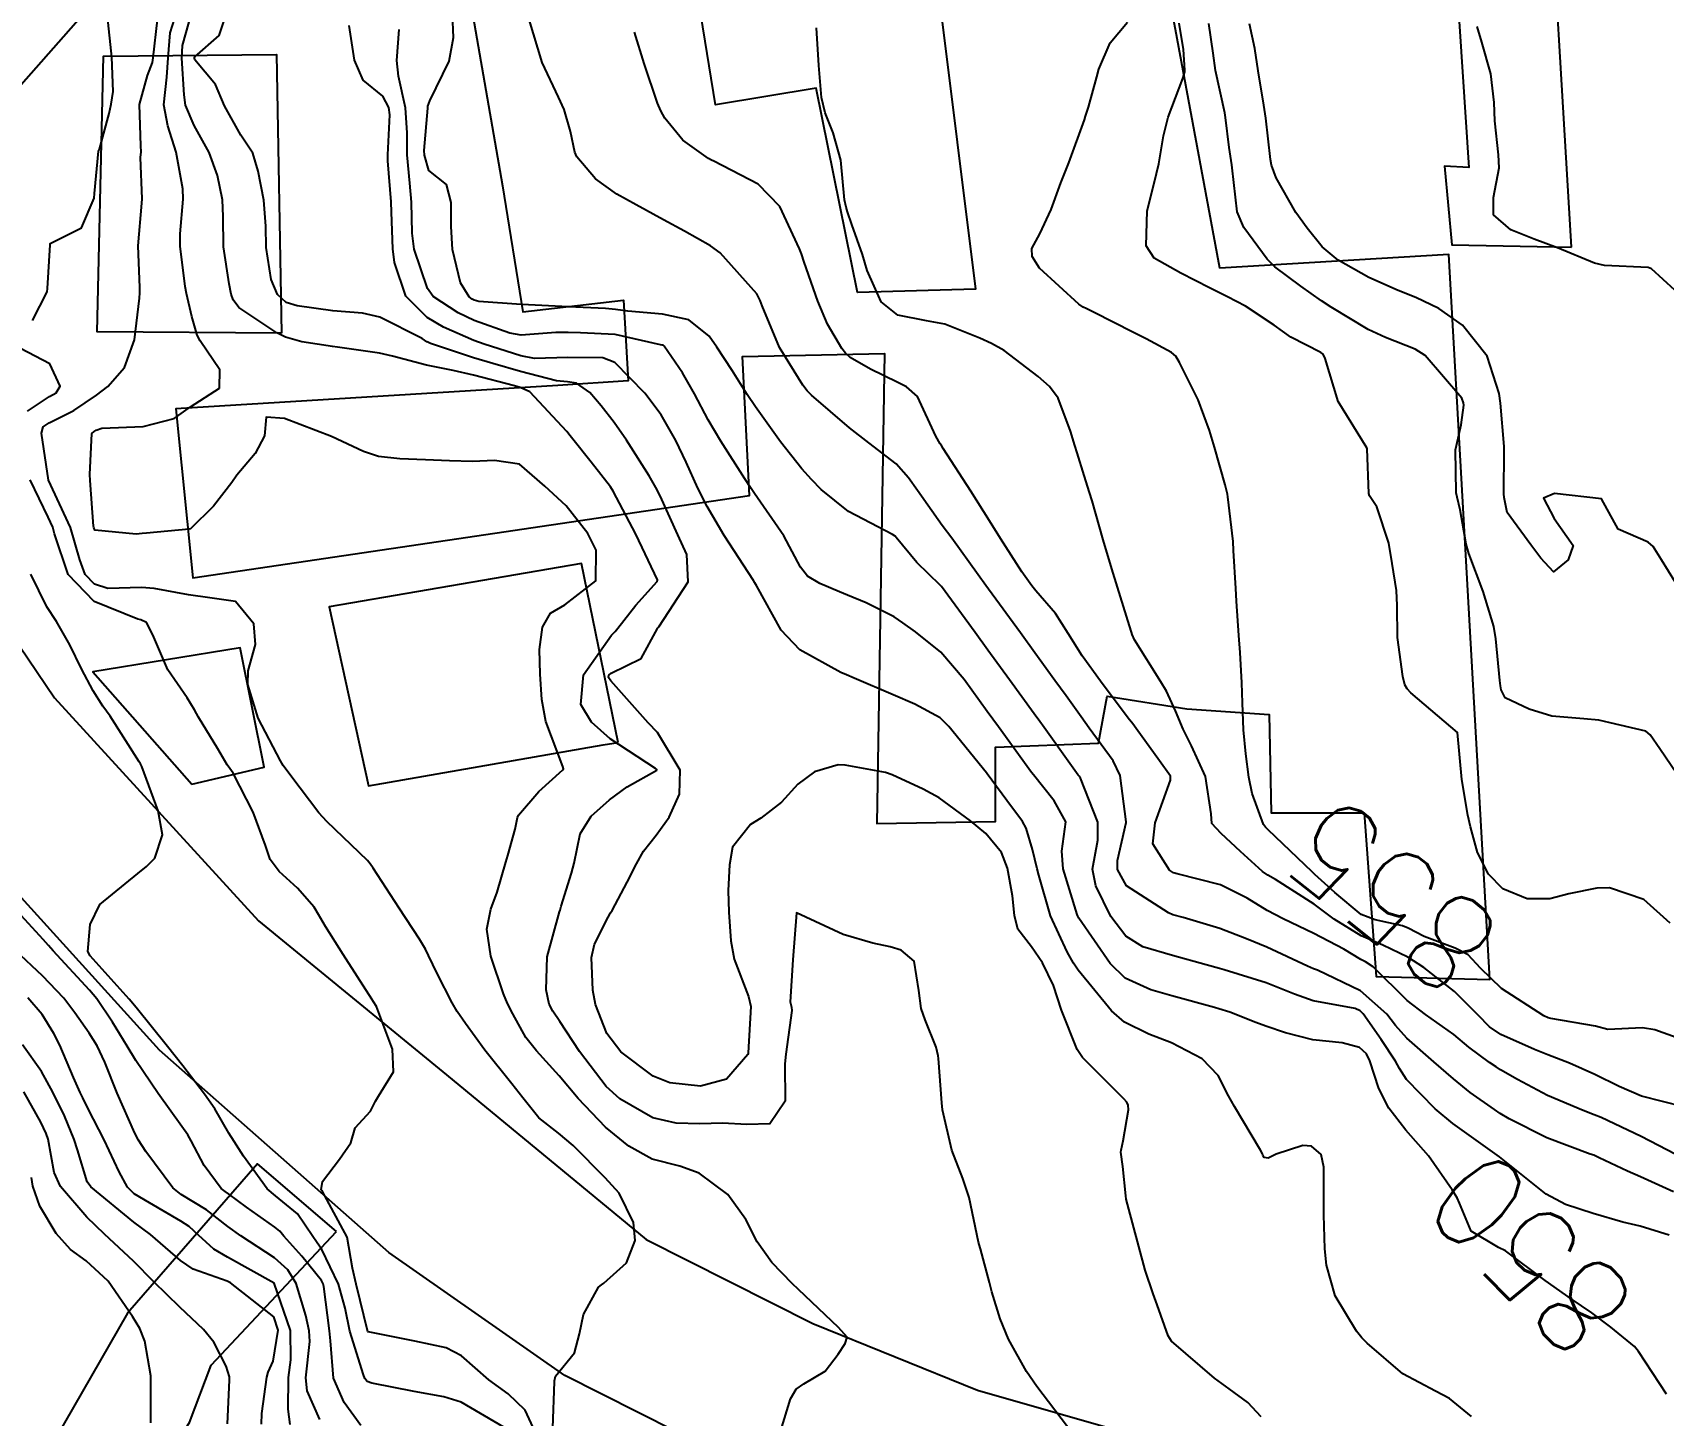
# Model space of a CAD drawing. Header units: metres. Extents: x 307586 to 320046, y 7427249 to 7434250.
# Drawn here: x 319370.8 to 319440.1, y 7429195.7 to 7429254.4 of the extents above; entities that cross this region are included whole.
import ezdxf
from ezdxf.enums import TextEntityAlignment as Align

# ---------------------------------------------------------------- set-up
doc = ezdxf.new("R2010")
doc.units = ezdxf.units.M
doc.header["$MEASUREMENT"] = 0
for name, color, linetype in [('Cotas', 45, 'Continuous'), ('Curvas de Nivel 1m', 11, 'Continuous'), ('Curvas de Nivel 5m', 15, 'Continuous'), ('Edificações', 30, 'Continuous'), ('Vias Primárias', 230, 'Continuous')]:
    doc.layers.add(name, color=color, linetype=linetype)
doc.styles.add('Style-STANDARD', font='STANDARD.shx')

msp = doc.modelspace()

# ---------------------------------------------------------------- linework, layer by layer
at = {"layer": 'Curvas de Nivel 1m', "flags": 128}
for points, elevation in [([(319402.576, 7429195.016), (319402.996, 7429196.358), (319403.229, 7429196.78), (319403.553, 7429197.004), (319404.47, 7429197.537), (319405.022, 7429198.268), (319405.307, 7429198.709), (319405.394, 7429198.986), (319405.037, 7429199.392), (319403.329, 7429201.007), (319403.055, 7429201.265), (319402.194, 7429202.153), (319401.572, 7429203.033), (319401.087, 7429203.981), (319400.323, 7429205.048), (319399.112, 7429205.949), (319398.285, 7429206.243), (319397.118, 7429206.549), (319396.115, 7429207.1), (319395.131, 7429207.914), (319393.968, 7429209.122), (319393.157, 7429210.083), (319392.193, 7429211.145), (319391.744, 7429211.717), (319391.189, 7429212.722), (319390.969, 7429213.162), (319390.792, 7429213.571), (319390.26, 7429215.17), (319390.088, 7429216.318), (319390.256, 7429217.17), (319390.521, 7429217.897), (319390.892, 7429219.164), (319390.98, 7429219.45), (319391.284, 7429220.576), (319391.384, 7429221.066), (319391.43, 7429221.159), (319392.29, 7429222.163), (319393.312, 7429223.089), (319393.345, 7429223.14), (319393.314, 7429223.239), (319392.592, 7429225.148), (319392.426, 7429226.075), (319392.347, 7429227.15), (319392.327, 7429228.197), (319392.457, 7429229.149), (319392.791, 7429229.747), (319393.397, 7429230.096), (319394.718, 7429231.12), (319394.732, 7429232.427), (319394.378, 7429233.126), (319393.45, 7429234.311), (319392.544, 7429235.149), (319391.472, 7429236.072), (319390.409, 7429236.235), (319389.473, 7429236.186), (319388.492, 7429236.214), (319387.473, 7429236.26), (319386.392, 7429236.302), (319385.475, 7429236.399), (319384.847, 7429236.61), (319383.483, 7429237.26), (319381.49, 7429238.014), (319380.7, 7429238.079), (319380.629, 7429237.289), (319380.241, 7429236.527), (319379.466, 7429235.61), (319379.242, 7429235.303), (319378.464, 7429234.299), (319377.495, 7429233.329), (319377.433, 7429233.311), (319375.627, 7429233.152), (319375.431, 7429233.127), (319375.179, 7429233.103), (319373.432, 7429233.276), (319373.381, 7429233.381), (319373.365, 7429233.45), (319373.226, 7429235.382), (319373.211, 7429235.637), (319373.299, 7429237.382), (319373.393, 7429237.472), (319373.484, 7429237.521), (319373.718, 7429237.609), (319375.486, 7429237.678), (319376.804, 7429238.022), (319377.495, 7429238.515), (319378.721, 7429239.312), (319378.738, 7429240.089), (319377.902, 7429241.324), (319377.775, 7429241.566), (319377.543, 7429242.36), (319377.319, 7429243.332), (319377.261, 7429243.629), (319377.048, 7429245.335), (319377.051, 7429245.872), (319377.179, 7429247.334), (319377.161, 7429247.781), (319376.881, 7429249.337), (319376.526, 7429250.454), (319376.361, 7429251.343), (319376.482, 7429252.525), (319376.538, 7429253.341), (319376.629, 7429254.401), (319376.92, 7429255.338)], 846), ([(319414.983, 7429194.87), (319413.457, 7429196.885), (319413.013, 7429197.532), (319412.254, 7429198.902), (319411.895, 7429199.761), (319411.549, 7429200.913), (319411.45, 7429201.307), (319411.071, 7429202.742), (319411.011, 7429202.921), (319410.977, 7429203.018), (319410.58, 7429204.925), (319410.308, 7429205.731), (319409.849, 7429206.933), (319409.448, 7429208.638), (319409.421, 7429208.937), (319409.285, 7429210.825), (319409.265, 7429210.939), (319409.177, 7429211.306), (319408.707, 7429212.466), (319408.547, 7429212.95), (319408.441, 7429213.715), (319408.239, 7429214.955), (319407.689, 7429215.425), (319407.229, 7429215.572), (319406.484, 7429215.724), (319405.234, 7429216.1), (319403.243, 7429217.01), (319403.095, 7429215.012), (319402.979, 7429213.231), (319403.028, 7429213.012), (319403.046, 7429212.867), (319402.787, 7429211.016), (319402.748, 7429210.595), (319402.76, 7429209.016), (319402.109, 7429208.055), (319401.138, 7429208.024), (319400.107, 7429208.082), (319399.138, 7429208.054), (319398.133, 7429208.07), (319397.135, 7429208.308), (319395.735, 7429209.104), (319395.151, 7429209.632), (319394.028, 7429211.121), (319393.186, 7429212.396), (319392.888, 7429212.833), (319392.737, 7429213.137), (319392.602, 7429213.739), (319392.653, 7429215.139), (319393.171, 7429217.06), (319393.195, 7429217.131), (319393.245, 7429217.294), (319393.69, 7429218.694), (319393.795, 7429219.125), (319394.045, 7429220.365), (319394.513, 7429221.122), (319395.3, 7429221.809), (319396.046, 7429222.362), (319397.313, 7429223.073), (319397.32, 7429223.09), (319397.313, 7429223.107), (319397.259, 7429223.145), (319395.332, 7429224.403), (319394.531, 7429225.122), (319394.084, 7429225.862), (319394.194, 7429227.128), (319395.388, 7429228.815), (319395.537, 7429228.963), (319395.657, 7429229.107), (319396.417, 7429230.086), (319397.327, 7429231.091), (319397.342, 7429231.162), (319396.415, 7429233.1), (319395.46, 7429234.925), (319395.341, 7429235.112), (319394.512, 7429236.163), (319393.744, 7429237.136), (319393.628, 7429237.281), (319393.486, 7429237.46), (319391.908, 7429239.156), (319391.506, 7429239.335), (319391.265, 7429239.404), (319389.513, 7429239.857), (319388.652, 7429240.056), (319387.519, 7429240.292), (319386.077, 7429240.672), (319385.526, 7429240.799), (319383.742, 7429241.045), (319383.53, 7429241.073), (319382.218, 7429241.273), (319381.535, 7429241.477), (319381.166, 7429241.654), (319379.547, 7429242.741), (319379.303, 7429243.056), (319379.214, 7429243.305), (319379.13, 7429243.736), (319378.895, 7429245.31), (319378.883, 7429246.598), (319378.85, 7429247.311), (319378.637, 7429248.338), (319378.283, 7429249.32), (319377.64, 7429250.469), (319377.273, 7429251.334), (319377.216, 7429251.775), (319377.117, 7429253.336), (319377.152, 7429253.864), (319377.559, 7429255.331)], 847), ([(319422.991, 7429195.596), (319422.429, 7429196.21), (319421.629, 7429196.791), (319421.01, 7429197.244), (319419.184, 7429198.818), (319419.035, 7429199.041), (319418.573, 7429200.352), (319418.404, 7429200.83), (319418.064, 7429201.836), (319417.787, 7429202.839), (319417.311, 7429204.635), (319417.258, 7429204.848), (319417.24, 7429204.984), (319417.117, 7429206.234), (319417.036, 7429206.851), (319417.039, 7429206.936), (319417.13, 7429207.327), (319417.349, 7429208.648), (319417.334, 7429208.847), (319417.277, 7429208.971), (319417.156, 7429209.111), (319415.407, 7429210.868), (319415.176, 7429211.204), (319414.501, 7429212.877), (319414.162, 7429213.927), (319413.707, 7429214.885), (319413.23, 7429215.566), (319412.657, 7429216.319), (319412.51, 7429216.901), (319412.424, 7429217.733), (319412.208, 7429218.906), (319411.955, 7429219.585), (319411.288, 7429220.387), (319410.636, 7429220.927), (319409.303, 7429221.901), (319408.624, 7429222.268), (319407.312, 7429222.872), (319407.023, 7429222.973), (319405.317, 7429223.287), (319405.011, 7429223.301), (319404.009, 7429223.01), (319403.308, 7429222.486), (319402.606, 7429221.721), (319401.731, 7429221.036), (319401.29, 7429220.762), (319400.524, 7429219.804), (319400.395, 7429219.049), (319400.346, 7429217.959), (319400.37, 7429217.049), (319400.453, 7429215.825), (319400.596, 7429215.046), (319401.199, 7429213.455), (319401.305, 7429213.038), (319401.193, 7429211.06), (319401.188, 7429211.04), (319401.173, 7429210.999), (319400.267, 7429209.943), (319399.159, 7429209.655), (319397.867, 7429209.793), (319397.158, 7429210.078), (319395.777, 7429211.104), (319395.181, 7429211.883), (319394.698, 7429213.115), (319394.584, 7429213.735), (319394.537, 7429215.117), (319394.659, 7429215.685), (319395.24, 7429216.836), (319395.342, 7429217.009), (319395.405, 7429217.108), (319396.046, 7429218.311), (319396.442, 7429219.098), (319396.745, 7429219.629), (319397.285, 7429220.308), (319397.836, 7429221.082), (319398.28, 7429222.053), (319398.295, 7429223.075), (319397.337, 7429224.683), (319396.948, 7429225.094), (319395.361, 7429226.873), (319395.262, 7429227.012), (319395.264, 7429227.111), (319395.364, 7429227.198), (319396.647, 7429227.824), (319397.334, 7429229.091), (319397.355, 7429229.129), (319397.394, 7429229.171), (319398.636, 7429231.072), (319398.591, 7429232.239), (319398.209, 7429233.078), (319397.458, 7429234.738), (319397.272, 7429235.092), (319396.982, 7429235.581), (319396.025, 7429237.105), (319395.494, 7429237.853), (319394.945, 7429238.559), (319394.466, 7429239.126), (319393.901, 7429239.526), (319393.509, 7429239.575), (319393.04, 7429239.614), (319391.516, 7429240.014), (319390.333, 7429240.36), (319389.524, 7429240.599), (319387.692, 7429241.208), (319387.58, 7429241.256), (319387.534, 7429241.28), (319387.333, 7429241.414), (319385.544, 7429242.319), (319384.799, 7429242.495), (319383.546, 7429242.593), (319382.023, 7429242.801), (319381.55, 7429242.955), (319381.183, 7429243.284), (319380.92, 7429243.929), (319380.712, 7429245.289), (319380.687, 7429246.195), (319380.608, 7429247.29), (319380.372, 7429248.535), (319380.143, 7429249.295), (319379.634, 7429250.059), (319378.94, 7429251.311), (319378.551, 7429252.206), (319377.672, 7429253.266), (319377.656, 7429253.33), (319377.657, 7429253.346), (319377.674, 7429253.384), (319378.711, 7429254.291), (319379.05, 7429255.31)], 848), ([(319370.77, 7429242.178), (319371.401, 7429243.402), (319371.42, 7429243.537), (319371.524, 7429245.401), (319371.532, 7429245.452), (319371.584, 7429245.49), (319372.854, 7429246.124), (319373.393, 7429247.382), (319373.413, 7429247.574), (319373.588, 7429249.38), (319373.595, 7429249.408), (319373.624, 7429249.468), (319374.038, 7429250.984), (319374.117, 7429251.373), (319374.203, 7429251.917), (319374.152, 7429253.373), (319373.957, 7429255.119)], 844), ([(319431.936, 7429195.609), (319431, 7429196.375), (319430.399, 7429196.686), (319429.014, 7429197.425), (319427.497, 7429198.723), (319427.269, 7429198.96), (319427.038, 7429199.245), (319426.14, 7429200.739), (319425.763, 7429202.046), (319425.694, 7429202.744), (319425.651, 7429204.188), (319425.653, 7429204.744), (319425.656, 7429206.206), (319425.544, 7429206.746), (319425.128, 7429207.096), (319424.76, 7429207.122), (319423.634, 7429206.765), (319423.295, 7429206.595), (319423.121, 7429206.616), (319423.068, 7429206.717), (319423.048, 7429206.771), (319422.967, 7429206.931), (319421.853, 7429208.789), (319421.602, 7429209.238), (319421.166, 7429210.104), (319420.489, 7429210.807), (319419.18, 7429211.484), (319418.212, 7429211.863), (319417.188, 7429212.365), (319416.629, 7429212.856), (319415.218, 7429214.575), (319415.023, 7429214.872), (319414.747, 7429215.356), (319414.033, 7429216.882), (319413.538, 7429218.618), (319413.479, 7429218.888), (319413.281, 7429219.71), (319413.003, 7429220.608), (319412.846, 7429220.897), (319412.178, 7429221.788), (319411.351, 7429222.92), (319411.314, 7429222.97), (319409.724, 7429224.936), (319409.347, 7429225.303), (319408.277, 7429225.881), (319407.356, 7429226.284), (319405.702, 7429226.987), (319405.365, 7429227.125), (319405.135, 7429227.225), (319403.38, 7429228.192), (319402.6, 7429229.028), (319401.562, 7429230.888), (319401.478, 7429231.039), (319401.414, 7429231.14), (319400.175, 7429233.053), (319399.451, 7429234.273), (319399.056, 7429235.066), (319398.558, 7429236.158), (319398.111, 7429237.081), (319397.499, 7429238.172), (319396.794, 7429239.097), (319395.526, 7429240.395), (319395.011, 7429240.604), (319393.525, 7429240.605), (319392.105, 7429240.573), (319391.526, 7429240.688), (319389.972, 7429241.176), (319389.534, 7429241.335), (319388.242, 7429241.901), (319387.544, 7429242.313), (319386.644, 7429243.219), (319386.158, 7429244.641), (319386.093, 7429245.225), (319386.033, 7429246.792), (319386.025, 7429247.226), (319385.878, 7429248.97), (319385.872, 7429249.228), (319385.958, 7429250.918), (319385.926, 7429251.227), (319385.658, 7429251.716), (319384.823, 7429252.401), (319384.458, 7429253.248), (319384.234, 7429254.712)], 849), ([(319440.335, 7429203.323), (319439.094, 7429203.695), (319438.365, 7429203.864), (319437.097, 7429204.232), (319435.926, 7429204.622), (319435.107, 7429205.057), (319433.123, 7429206.65), (319431.144, 7429208.061), (319430.388, 7429208.688), (319429.165, 7429209.939), (319428.868, 7429210.402), (319428.7, 7429210.707), (319428.096, 7429211.63), (319427.326, 7429212.728), (319427.195, 7429212.856), (319426.984, 7429212.944), (319425.201, 7429213.269), (319424.411, 7429213.552), (319423.212, 7429214.047), (319421.425, 7429214.592), (319421.221, 7429214.648), (319420.65, 7429214.806), (319419.227, 7429215.2), (319417.965, 7429215.574), (319417.235, 7429216.017), (319416.597, 7429216.856), (319415.962, 7429218.164), (319415.83, 7429218.864), (319416.049, 7429220.098), (319416.051, 7429220.862), (319415.312, 7429222.737), (319415.26, 7429222.818), (319415.217, 7429222.871), (319414.938, 7429223.256), (319413.768, 7429224.894), (319413.588, 7429225.139), (319413.349, 7429225.472), (319412.298, 7429226.911), (319411.382, 7429228.169), (319410.835, 7429228.926), (319409.412, 7429230.879), (319409.383, 7429230.911), (319409.349, 7429230.941), (319408.361, 7429231.894), (319407.483, 7429232.969), (319407.434, 7429233.022), (319407.319, 7429233.087), (319405.449, 7429234.068), (319404.299, 7429235.007), (319403.886, 7429235.433), (319403.472, 7429235.88), (319402.562, 7429237.029), (319401.505, 7429238.509), (319401.153, 7429239.044), (319400.516, 7429240.057), (319399.863, 7429241.057), (319399.537, 7429241.515), (319398.676, 7429242.205), (319397.547, 7429242.449), (319396.073, 7429242.579), (319395.548, 7429242.654), (319395.123, 7429242.69), (319393.549, 7429242.766), (319391.858, 7429242.848), (319391.55, 7429242.859), (319389.738, 7429242.991), (319389.552, 7429243.043), (319389.457, 7429243.087), (319389.338, 7429243.183), (319388.961, 7429243.79), (319388.627, 7429245.194), (319388.571, 7429246.174), (319388.576, 7429247.195), (319388.371, 7429247.96), (319387.616, 7429248.559), (319387.431, 7429249.212), (319387.428, 7429249.41), (319387.571, 7429251.211), (319387.578, 7429251.287), (319387.656, 7429251.517), (319388.481, 7429253.198), (319388.674, 7429254.21), (319388.622, 7429255.196)], 851), ([(319440.521, 7429205.154), (319439.115, 7429205.803), (319438.562, 7429206.033), (319437.359, 7429206.606), (319437.124, 7429206.712), (319436.975, 7429206.762), (319435.135, 7429207.448), (319433.533, 7429208.261), (319433.151, 7429208.491), (319432.905, 7429208.654), (319431.876, 7429209.385), (319431.166, 7429209.966), (319430.327, 7429210.688), (319429.183, 7429211.685), (319428.707, 7429212.226), (319428.328, 7429212.713), (319427.208, 7429213.705), (319425.387, 7429214.581), (319425.221, 7429214.636), (319424.967, 7429214.753), (319423.231, 7429215.554), (319422.363, 7429215.912), (319421.238, 7429216.355), (319419.675, 7429216.816), (319419.245, 7429216.936), (319419.061, 7429217.008), (319417.263, 7429218.161), (319416.887, 7429218.854), (319416.89, 7429219.241), (319417.259, 7429220.85), (319417.262, 7429220.882), (319416.996, 7429222.853), (319416.701, 7429223.478), (319415.69, 7429224.867), (319415.348, 7429225.341), (319414.705, 7429226.229), (319414.23, 7429226.887), (319413.38, 7429228.069), (319412.771, 7429228.906), (319411.411, 7429230.762), (319411.297, 7429230.921), (319410.964, 7429231.378), (319409.84, 7429232.936), (319409.441, 7429233.477), (319408.391, 7429234.956), (319408.009, 7429235.503), (319407.474, 7429236.087), (319406.325, 7429236.982), (319405.492, 7429237.627), (319403.876, 7429239.015), (319403.697, 7429239.199), (319403.517, 7429239.429), (319402.525, 7429241.03), (319401.786, 7429242.802), (319401.701, 7429243.039), (319401.557, 7429243.319), (319400.003, 7429245.056), (319399.586, 7429245.361), (319398.489, 7429245.974), (319397.597, 7429246.465), (319396.433, 7429247.102), (319395.61, 7429247.55), (319394.701, 7429248.205), (319393.911, 7429249.136), (319393.828, 7429249.339), (319393.639, 7429250.211), (319393.375, 7429251.143), (319393.137, 7429251.666), (319392.441, 7429253.152), (319391.879, 7429254.98)], 852), ([(319440.946, 7429208.771), (319439.159, 7429209.231), (319438.202, 7429209.633), (319437.168, 7429210.144), (319436.09, 7429210.621), (319435.176, 7429210.975), (319434.611, 7429211.203), (319433.185, 7429211.843), (319432.7, 7429212.169), (319432.217, 7429212.665), (319431.208, 7429213.672), (319429.91, 7429214.693), (319429.227, 7429215.131), (319428.159, 7429215.642), (319427.236, 7429216.032), (319426.096, 7429216.741), (319425.252, 7429217.379), (319423.608, 7429218.426), (319423.271, 7429218.616), (319423.044, 7429218.773), (319422.12, 7429219.626), (319421.289, 7429220.39), (319420.903, 7429220.804), (319420.875, 7429221.226), (319420.625, 7429222.807), (319420.036, 7429224.109), (319419.673, 7429224.817), (319419.351, 7429225.6), (319418.963, 7429226.43), (319418.724, 7429226.83), (319417.615, 7429228.621), (319417.509, 7429228.848), (319417.483, 7429228.938), (319417.397, 7429229.215), (319416.884, 7429230.855), (319416.646, 7429231.633), (319416.284, 7429232.861), (319415.805, 7429234.52), (319415.697, 7429234.868), (319415.47, 7429235.604), (319415.17, 7429236.565), (319415.073, 7429236.876), (319414.891, 7429237.48), (319414.366, 7429238.887), (319414.003, 7429239.378), (319413.522, 7429239.808), (319412.075, 7429240.915), (319411.536, 7429241.212), (319411.031, 7429241.432), (319409.544, 7429242.022), (319408.765, 7429242.171), (319407.547, 7429242.406), (319406.837, 7429242.977), (319406.247, 7429244.309), (319406.053, 7429244.985), (319405.596, 7429246.269), (319405.411, 7429246.803), (319405.351, 7429246.994), (319405.285, 7429247.317), (319405.125, 7429248.998), (319404.804, 7429250.162), (319404.46, 7429251.008), (319404.306, 7429251.657), (319404.2, 7429253.012), (319404.096, 7429254.614)], 854), ([(319440.378, 7429216.569), (319439.258, 7429217.579), (319437.794, 7429218.073), (319437.265, 7429218.057), (319436.067, 7429217.816), (319435.258, 7429217.616), (319434.291, 7429217.606), (319433.264, 7429218.033), (319432.652, 7429218.659), (319432.186, 7429219.571), (319431.887, 7429220.671), (319431.783, 7429221.158), (319431.521, 7429222.677), (319431.343, 7429224.68), (319429.36, 7429226.368), (319429.193, 7429226.534), (319429.104, 7429226.704), (319429.013, 7429227.061), (319428.784, 7429228.709), (319428.772, 7429230.075), (319428.745, 7429230.71), (319428.567, 7429231.855), (319428.412, 7429232.715), (319427.913, 7429234.266), (319427.604, 7429234.728), (319427.571, 7429234.836), (319427.498, 7429236.73), (319427.484, 7429236.777), (319426.265, 7429238.742), (319425.716, 7429240.563), (319425.635, 7429240.749), (319425.534, 7429240.821), (319424.253, 7429241.482), (319423.545, 7429241.991), (319422.329, 7429242.792), (319421.559, 7429243.187), (319420.802, 7429243.57), (319419.573, 7429244.19), (319418.447, 7429244.837), (319418.099, 7429245.354), (319418.152, 7429246.842), (319418.443, 7429248.015), (319418.639, 7429248.835), (319418.845, 7429250.032), (319419.047, 7429250.829), (319419.669, 7429252.463), (319419.742, 7429252.749), (319419.747, 7429252.819), (319419.686, 7429253.695), (319419.514, 7429254.823)], 856), ([(319440.893, 7429222.564), (319439.935, 7429223.976), (319439.525, 7429224.578), (319439.344, 7429224.733), (319437.826, 7429225.081), (319437.349, 7429225.198), (319436.703, 7429225.262), (319435.35, 7429225.376), (319434.389, 7429225.675), (319433.358, 7429226.149), (319433.194, 7429226.495), (319433.165, 7429226.662), (319433.143, 7429226.886), (319432.968, 7429228.664), (319432.888, 7429229.175), (319432.434, 7429230.67), (319431.823, 7429232.282), (319431.706, 7429232.677), (319431.455, 7429234.142), (319431.324, 7429234.681), (319431.281, 7429234.865), (319431.256, 7429236.682), (319431.294, 7429236.874), (319431.499, 7429237.749), (319431.609, 7429238.581), (319431.597, 7429238.679), (319431.515, 7429238.882), (319429.962, 7429240.696), (319429.536, 7429240.961), (319428.278, 7429241.457), (319427.544, 7429241.807), (319425.961, 7429242.746), (319425.557, 7429243.015), (319424.685, 7429243.644), (319423.578, 7429244.469), (319423.242, 7429244.783), (319422.262, 7429246.128), (319421.977, 7429246.796), (319421.76, 7429248.67), (319421.747, 7429248.799), (319421.64, 7429249.533), (319421.481, 7429250.802), (319421.445, 7429251.012), (319421.056, 7429252.806), (319420.947, 7429253.544), (319420.773, 7429254.809)], 857), ([(319440.896, 7429230.565), (319440, 7429232.009), (319439.654, 7429232.578), (319439.445, 7429232.767), (319438.161, 7429233.311), (319437.463, 7429234.61), (319435.465, 7429234.83), (319434.995, 7429234.637), (319435.45, 7429233.774), (319436.247, 7429232.622), (319436.039, 7429232.012), (319435.422, 7429231.506), (319434.88, 7429232.091), (319434.457, 7429232.645), (319433.453, 7429234.022), (319433.321, 7429234.661), (319433.311, 7429234.815), (319433.321, 7429236.662), (319433.316, 7429236.831), (319433.159, 7429238.664), (319433.101, 7429239.081), (319432.591, 7429240.669), (319431.546, 7429241.992), (319430.54, 7429242.69), (319429.56, 7429243.164), (319428.814, 7429243.462), (319427.572, 7429244.012), (319426.268, 7429244.743), (319425.589, 7429245.317), (319424.943, 7429246.107), (319424.467, 7429246.767), (319423.625, 7429248.24), (319423.432, 7429248.782), (319423.39, 7429249.028), (319423.191, 7429250.785), (319423.104, 7429251.34), (319422.869, 7429252.788), (319422.73, 7429253.747), (319422.496, 7429254.792)], 858), ([(319441.563, 7429242.56), (319439.581, 7429244.385), (319439.437, 7429244.438), (319437.582, 7429244.515), (319437.16, 7429244.614), (319435.589, 7429245.277), (319434.594, 7429245.646), (319433.597, 7429246.037), (319432.864, 7429246.667), (319432.874, 7429247.407), (319433.106, 7429248.665), (319433.083, 7429249.221), (319432.929, 7429250.667), (319432.892, 7429251.44), (319432.75, 7429252.669), (319432.365, 7429254.004), (319432.179, 7429254.675)], 859), ([(319440.972, 7429206.562), (319439.137, 7429207.512), (319437.436, 7429208.318), (319437.15, 7429208.435), (319436.671, 7429208.615), (319435.159, 7429209.254), (319433.881, 7429209.927), (319433.17, 7429210.342), (319432.987, 7429210.469), (319432.7, 7429210.657), (319431.813, 7429211.304), (319431.184, 7429211.838), (319429.984, 7429212.692), (319429.202, 7429213.294), (319427.758, 7429214.722), (319427.429, 7429214.931), (319427.226, 7429215.037), (319426.503, 7429215.464), (319425.237, 7429216.143), (319423.921, 7429216.763), (319423.248, 7429217.116), (319422.397, 7429217.642), (319421.264, 7429218.198), (319419.421, 7429218.668), (319419.271, 7429218.71), (319419.094, 7429218.823), (319418.395, 7429219.944), (319418.49, 7429220.832), (319419.137, 7429222.648), (319419.135, 7429222.823), (319418.679, 7429223.473), (319417.676, 7429224.845), (319417.538, 7429225.04), (319417.347, 7429225.292), (319416.16, 7429226.862), (319415.379, 7429227.94), (319414.786, 7429228.879), (319414.254, 7429229.739), (319413.411, 7429230.703), (319413.24, 7429230.902), (319412.815, 7429231.51), (319411.916, 7429232.915), (319411.444, 7429233.674), (319410.652, 7429234.928), (319409.481, 7429236.75), (319409.409, 7429236.868), (319409.356, 7429236.942), (319409.16, 7429237.272), (319408.388, 7429238.957), (319407.916, 7429239.363), (319407.519, 7429239.556), (319406.389, 7429240.117), (319405.529, 7429240.608), (319405.328, 7429240.79), (319405.171, 7429240.995), (319404.569, 7429242.031), (319404.147, 7429243.011), (319403.578, 7429244.664), (319403.453, 7429245.021), (319403.377, 7429245.23), (319402.534, 7429247.031), (319401.617, 7429247.983), (319399.733, 7429248.957), (319399.632, 7429248.996), (319399.5, 7429249.062), (319398.413, 7429249.851), (319397.65, 7429250.777), (319397.476, 7429251.092), (319397.334, 7429251.415), (319396.772, 7429253.099), (319396.357, 7429254.439)], 853), ([(319370.565, 7429238.336), (319371.498, 7429238.958), (319371.788, 7429239.109), (319371.954, 7429239.395), (319371.517, 7429240.346), (319369.637, 7429241.314)], 844), ([(319392.053, 7429195.144), (319391.721, 7429195.88), (319390.997, 7429196.58), (319390.173, 7429197.168), (319389.013, 7429198.194), (319388.361, 7429198.535), (319387.019, 7429198.815), (319385.048, 7429199.204), (319385.023, 7429199.216), (319384.526, 7429201.235), (319384.379, 7429201.917), (319384.153, 7429203.239), (319383.102, 7429205.171), (319383.068, 7429205.216), (319383.051, 7429205.251), (319383.106, 7429205.598), (319383.817, 7429206.542), (319384.312, 7429207.238), (319384.487, 7429207.879), (319385.136, 7429208.581), (319385.352, 7429209.017), (319385.484, 7429209.227), (319386.116, 7429210.263), (319386.072, 7429211.221), (319385.39, 7429213.029), (319385.275, 7429213.229), (319385.195, 7429213.349), (319383.975, 7429215.242), (319383.235, 7429216.427), (319382.932, 7429216.946), (319382.744, 7429217.257), (319382.044, 7429218.065), (319381.258, 7429218.775), (319380.879, 7429219.284), (319380.679, 7429219.878), (319380.16, 7429221.291), (319379.309, 7429222.943), (319379.163, 7429223.153), (319379.056, 7429223.304), (319378.651, 7429223.982), (319377.836, 7429225.323), (319377.667, 7429225.646), (319377.351, 7429226.145), (319376.53, 7429227.338), (319375.895, 7429228.828), (319375.619, 7429229.348), (319375.385, 7429229.458), (319375.248, 7429229.489), (319373.396, 7429230.247), (319372.289, 7429231.391), (319371.715, 7429233.113), (319371.637, 7429233.398), (319371.439, 7429233.823), (319370.678, 7429235.408)], 844), ([(319390.81, 7429195.162), (319388.993, 7429196.223), (319388.256, 7429196.452), (319386.998, 7429196.671), (319385.202, 7429197.027), (319385.002, 7429197.103), (319384.906, 7429197.231), (319384.848, 7429197.388), (319384.269, 7429199.238), (319384.06, 7429200.217), (319383.783, 7429201.243), (319383.068, 7429202.716), (319382.849, 7429203.031), (319382.689, 7429203.256), (319382.045, 7429204.223), (319381.099, 7429204.989), (319380.75, 7429205.284), (319379.739, 7429206.671), (319379.34, 7429207.298), (319379.126, 7429207.658), (319378.52, 7429208.692), (319378.081, 7429209.316), (319377.161, 7429210.51), (319376.515, 7429211.337), (319375.189, 7429212.998), (319374.891, 7429213.353), (319373.22, 7429215.189), (319373.131, 7429215.371), (319373.234, 7429216.522), (319373.638, 7429217.374), (319375.256, 7429218.688), (319375.626, 7429218.98), (319375.98, 7429219.343), (319376.295, 7429220.322), (319376.114, 7429221.342), (319375.429, 7429223.232), (319375.364, 7429223.349), (319375.314, 7429223.43), (319374.082, 7429225.369), (319373.77, 7429225.797), (319373.354, 7429226.449), (319372.857, 7429227.385), (319372.367, 7429228.396), (319371.794, 7429229.396), (319371.392, 7429230.01), (319370.71, 7429231.407)], 843), ([(319384.723, 7429195.233), (319384.023, 7429196.209), (319383.564, 7429197.244), (319383.437, 7429198.827), (319383.401, 7429199.246), (319383.159, 7429201.142), (319383.131, 7429201.249), (319383.054, 7429201.391), (319382.222, 7429202.421), (319381.464, 7429203.274), (319381.281, 7429203.482), (319381.079, 7429203.655), (319379.873, 7429204.511), (319379.1, 7429205.073), (319378.966, 7429205.167), (319378.797, 7429205.305), (319378.073, 7429206.276), (319377.523, 7429207.324), (319377.379, 7429207.579), (319377.129, 7429207.935), (319376.115, 7429209.34), (319375.164, 7429210.742), (319374.795, 7429211.354), (319374.181, 7429212.362), (319373.513, 7429213.367), (319373.198, 7429213.734), (319371.652, 7429215.394), (319371.457, 7429215.63), (319371.228, 7429215.877), (319369.83, 7429217.414)], 842), ([(319382.985, 7429195.491), (319382.444, 7429196.705), (319382.395, 7429197.259), (319382.556, 7429198.794), (319382.534, 7429199.257), (319382.386, 7429199.906), (319381.986, 7429201.266), (319381.633, 7429201.845), (319381.064, 7429202.355), (319379.624, 7429203.294), (319379.079, 7429203.683), (319378.164, 7429204.389), (319377.099, 7429205.051), (319376.738, 7429205.334), (319375.591, 7429206.873), (319375.285, 7429207.348), (319375.126, 7429207.652), (319374.376, 7429209.358), (319373.854, 7429210.672), (319373.52, 7429211.367), (319373.178, 7429211.897), (319372.571, 7429212.763), (319372.111, 7429213.386), (319371.207, 7429214.334), (319370.048, 7429215.412)], 841), ([(319380.515, 7429195.285), (319380.528, 7429195.745), (319380.735, 7429197.283), (319380.794, 7429197.493), (319381.01, 7429197.961), (319381.219, 7429199.277), (319381.031, 7429199.842), (319379.195, 7429201.299), (319379.054, 7429201.363), (319377.609, 7429201.873), (319377.062, 7429202.242), (319375.793, 7429203.343), (319375.081, 7429203.871), (319373.249, 7429205.369), (319373.105, 7429205.58), (319372.683, 7429206.941), (319372.544, 7429207.379), (319372.13, 7429208.382), (319371.634, 7429209.393), (319371.156, 7429210.266), (319370.355, 7429211.408)], 839), ([(319379.06, 7429195.299), (319379.147, 7429197.153), (319379.142, 7429197.299), (319379.007, 7429197.753), (319378.48, 7429198.771), (319378.045, 7429199.315), (319377.037, 7429200.263), (319375.935, 7429201.341), (319375.062, 7429202.21), (319373.83, 7429203.362), (319373.084, 7429204.081), (319371.963, 7429205.387), (319371.701, 7429205.983), (319371.438, 7429207.395), (319371.361, 7429207.632), (319371.13, 7429208.113), (319370.412, 7429209.407)], 838), ([(319375.808, 7429195.342), (319375.807, 7429196.53), (319375.801, 7429197.342), (319375.553, 7429198.81), (319375.337, 7429199.347), (319375.031, 7429199.862), (319373.987, 7429201.361), (319373.062, 7429202.23), (319372.394, 7429202.708), (319371.788, 7429203.389), (319371.09, 7429204.551), (319370.792, 7429205.403), (319370.738, 7429205.772)], 837)]:
    msp.add_lwpolyline(points, dxfattribs=dict(at, elevation=elevation))
at = {"layer": 'Curvas de Nivel 5m', "flags": 128}
for points, elevation in [([(319392.892, 7429195.131), (319392.96, 7429197.088), (319392.961, 7429197.131), (319393.005, 7429197.325), (319393.817, 7429198.32), (319394.023, 7429199.12), (319394.2, 7429199.954), (319394.824, 7429201.112), (319394.951, 7429201.214), (319395.055, 7429201.276), (319396.017, 7429202.147), (319396.394, 7429203.097), (319396.322, 7429203.859), (319395.708, 7429205.104), (319395.109, 7429205.756), (319393.755, 7429207.124), (319393.128, 7429207.654), (319392.294, 7429208.302), (319391.608, 7429209.153), (319391.152, 7429209.742), (319389.999, 7429211.172), (319389.184, 7429212.314), (319388.828, 7429212.824), (319388.609, 7429213.189), (319387.98, 7429214.43), (319387.611, 7429215.204), (319387.485, 7429215.466), (319387.23, 7429215.893), (319386.354, 7429217.219), (319385.26, 7429218.913), (319385.131, 7429219.1), (319385.014, 7429219.234), (319383.287, 7429220.891), (319382.943, 7429221.264), (319381.753, 7429222.831), (319381.433, 7429223.279), (319381.316, 7429223.466), (319380.373, 7429225.29), (319379.929, 7429226.722), (319379.943, 7429227.294), (319380.254, 7429228.411), (319380.179, 7429229.292), (319379.397, 7429230.25), (319378.315, 7429230.401), (319377.401, 7429230.523), (319375.948, 7429230.801), (319375.405, 7429230.833), (319373.981, 7429230.794), (319373.407, 7429230.98), (319373.013, 7429231.384), (319372.794, 7429232.011), (319372.393, 7429233.39), (319371.463, 7429235.4), (319371.157, 7429237.403), (319371.23, 7429237.658), (319371.487, 7429237.829), (319372.528, 7429238.354), (319373.499, 7429239.011), (319373.974, 7429239.373), (319374.691, 7429240.187), (319375.117, 7429241.356), (319375.323, 7429243.126), (319375.333, 7429243.353), (319375.331, 7429243.579), (319375.262, 7429245.355), (319375.417, 7429247.168), (319375.431, 7429247.353), (319375.37, 7429249.103), (319375.39, 7429249.354), (319375.382, 7429249.599), (319375.318, 7429251.355), (319375.665, 7429252.587), (319375.876, 7429253.143), (319375.906, 7429253.348), (319376.085, 7429254.959)], 845), ([(319441.187, 7429211.522), (319439.729, 7429212.041), (319439.196, 7429212.127), (319437.733, 7429212.064), (319437.197, 7429212.192), (319435.298, 7429212.523), (319435.192, 7429212.549), (319435.011, 7429212.632), (319433.21, 7429213.793), (319432.32, 7429214.664), (319431.787, 7429215.23), (319431.231, 7429215.52), (319429.917, 7429216.013), (319429.24, 7429216.367), (319428.998, 7429216.461), (319427.832, 7429216.721), (319427.246, 7429216.942), (319426.129, 7429217.872), (319425.271, 7429218.641), (319425.157, 7429218.751), (319423.291, 7429220.543), (319423.178, 7429220.658), (319423.094, 7429220.773), (319422.616, 7429222.09), (319422.469, 7429222.783), (319422.337, 7429223.775), (319422.249, 7429224.791), (319422.203, 7429225.943), (319422.167, 7429226.792), (319422.097, 7429228.078), (319422.049, 7429228.793), (319421.948, 7429230.254), (319421.91, 7429230.795), (319421.821, 7429232.404), (319421.798, 7429232.796), (319421.573, 7429234.687), (319421.557, 7429234.799), (319421.467, 7429235.203), (319421.004, 7429236.805), (319420.797, 7429237.504), (319420.309, 7429238.812), (319419.529, 7429240.4), (319419.37, 7429240.661), (319419.18, 7429240.825), (319418.102, 7429241.405), (319417.541, 7429241.692), (319415.897, 7429242.519), (319415.551, 7429242.696), (319415.434, 7429242.754), (319415.245, 7429242.875), (319413.575, 7429244.403), (319413.261, 7429244.903), (319413.242, 7429245.248), (319413.593, 7429245.871), (319414.074, 7429246.893), (319414.479, 7429248.029), (319414.816, 7429248.882), (319415.481, 7429250.703), (319415.534, 7429250.872), (319415.657, 7429251.247), (319416.005, 7429252.531), (319416.094, 7429252.866), (319416.575, 7429253.976), (319417.315, 7429254.854)], 855), ([(319440.22, 7429196.568), (319439.03, 7429198.374), (319438.855, 7429198.583), (319437.849, 7429199.406), (319437.047, 7429200.013), (319436.163, 7429200.619), (319435.061, 7429201.392), (319433.371, 7429202.647), (319433.075, 7429202.787), (319431.911, 7429203.493), (319431.427, 7429204.675), (319431.326, 7429204.898), (319431.109, 7429205.245), (319430.105, 7429206.69), (319429.139, 7429207.776), (319428.42, 7429208.711), (319428, 7429209.557), (319427.615, 7429210.723), (319427.468, 7429211.018), (319427.179, 7429211.294), (319426.434, 7429211.484), (319425.182, 7429211.613), (319424.024, 7429211.922), (319423.187, 7429212.194), (319422.766, 7429212.354), (319421.66, 7429212.793), (319421.195, 7429212.937), (319421.008, 7429212.99), (319419.203, 7429213.489), (319418.297, 7429213.743), (319417.214, 7429214.233), (319416.571, 7429214.857), (319415.242, 7429216.788), (319415.2, 7429216.87), (319415.173, 7429216.941), (319414.58, 7429218.877), (319414.525, 7429219.633), (319414.689, 7429220.876), (319414.2, 7429221.779), (319413.313, 7429222.875), (319413.236, 7429222.978), (319411.828, 7429224.915), (319411.349, 7429225.575), (319410.365, 7429226.93), (319409.38, 7429228.096), (319408.306, 7429228.956), (319407.768, 7429229.335), (319407.399, 7429229.591), (319406.202, 7429230.185), (319405.408, 7429230.517), (319405.074, 7429230.659), (319404.241, 7429231.008), (319403.718, 7429231.318), (319403.42, 7429231.707), (319402.701, 7429233.027), (319401.46, 7429234.837), (319401.32, 7429235.041), (319401.055, 7429235.456), (319400.034, 7429237.054), (319399.496, 7429237.964), (319398.914, 7429239.069), (319398.407, 7429239.962), (319397.622, 7429241.089), (319397.575, 7429241.131), (319397.533, 7429241.141), (319397.471, 7429241.153), (319395.538, 7429241.589), (319394.07, 7429241.664), (319393.538, 7429241.668), (319393.014, 7429241.669), (319391.537, 7429241.564), (319391.061, 7429241.641), (319389.543, 7429242.187), (319388.866, 7429242.51), (319387.803, 7429243.206), (319387.558, 7429243.537), (319386.994, 7429245.216), (319386.91, 7429245.897), (319386.888, 7429247.217), (319386.815, 7429248.014), (319386.693, 7429249.219), (319386.696, 7429250.161), (319386.628, 7429251.22), (319386.331, 7429252.559), (319386.261, 7429253.224), (319386.366, 7429254.55)], 850), ([(319381.733, 7429195.269), (319381.637, 7429195.918), (319381.65, 7429197.27), (319381.756, 7429198.015), (319381.741, 7429199.269), (319381.053, 7429201.28), (319379.064, 7429202.385), (319378.487, 7429202.728), (319377.838, 7429203.319), (319377.438, 7429203.684), (319377.082, 7429203.915), (319375.752, 7429204.685), (319375.099, 7429205.08), (319374.816, 7429205.353), (319374.46, 7429206.006), (319373.818, 7429207.363), (319373.136, 7429208.693), (319372.914, 7429209.147), (319372.802, 7429209.375), (319372.515, 7429210.018), (319371.942, 7429211.388), (319371.676, 7429211.891), (319371.186, 7429212.699), (319370.575, 7429213.406)], 840)]:
    msp.add_lwpolyline(points, dxfattribs=dict(at, elevation=elevation))
at = {"layer": 'Edificações'}
for points in [[(319436.188, 7429245.302), (319435.085, 7429263.62), (319439.859, 7429263.741), (319439.134, 7429273.716), (319434.935, 7429273.504), (319435.145, 7429264.864), (319430.764, 7429264.532), (319431.817, 7429248.687), (319430.79, 7429248.747), (319431.092, 7429245.397), (319436.188, 7429245.302)], [(319409.292, 7429256.024), (319410.849, 7429243.514), (319405.839, 7429243.369), (319404.087, 7429252.054), (319399.805, 7429251.341), (319398.113, 7429261.738)], [(319389.337, 7429256.046), (319390.749, 7429247.91), (319391.609, 7429242.548), (319395.891, 7429243.048), (319396.085, 7429239.613), (319393.101, 7429239.419), (319376.864, 7429238.427), (319377.595, 7429231.242), (319401.241, 7429234.751), (319400.951, 7429240.653), (319406.984, 7429240.776), (319406.666, 7429220.815), (319411.699, 7429220.889), (319411.699, 7429224.053), (319416.076, 7429224.22), (319416.451, 7429226.219), (319419.828, 7429225.677), (319423.333, 7429225.441), (319423.417, 7429221.265), (319427.377, 7429221.265), (319427.877, 7429214.311), (319432.717, 7429214.175), (319430.965, 7429244.993), (319421.232, 7429244.41), (319418.83, 7429257.385)], [(319381.354, 7429241.651), (319373.518, 7429241.708), (319373.79, 7429253.417), (319381.151, 7429253.485), (319381.354, 7429241.651)], [(319395.66, 7429224.259), (319394.104, 7429231.864), (319383.379, 7429230.015), (319385.061, 7429222.411), (319395.024, 7429224.158), (319395.024, 7429224.158), (319395.66, 7429224.259)], [(319377.549, 7429222.488), (319380.615, 7429223.207), (319379.602, 7429228.268), (319373.336, 7429227.255), (319377.549, 7429222.488)], [(319383.695, 7429203.469), (319380.338, 7429206.343), (319374.818, 7429200.006), (319368.626, 7429189.257), (319365.89, 7429184.362), (319368.911, 7429182.206), (319377.454, 7429195.351), (319378.366, 7429197.795), (319383.695, 7429203.469)]]:
    msp.add_lwpolyline(points, dxfattribs=at)
at = {"layer": 'Vias Primárias'}
for points in [[(319447.139, 7429293.943), (319438.794, 7429293.405), (319431.212, 7429292.427), (319425.963, 7429291.183), (319418.75, 7429289.375), (319410.233, 7429285.763), (319403.33, 7429281.772), (319399.066, 7429279.299), (319390.273, 7429272.641), (319381.61, 7429264.016), (319374.946, 7429257.486), (319367.646, 7429249.213, 0.259171), (319364.986, 7429237.893), (319365.753, 7429234.965), (319371.717, 7429226.152), (319380.384, 7429216.678), (319388.372, 7429210.129), (319396.857, 7429203.138), (319403.944, 7429199.569), (319410.942, 7429196.726), (319417.759, 7429194.782), (319426.426, 7429193.066), (319435.998, 7429192.479), (319442.909, 7429192.435)], [(319447.139, 7429293.943), (319438.794, 7429293.405), (319431.212, 7429292.427), (319425.963, 7429291.183), (319418.75, 7429289.375), (319410.233, 7429285.763), (319403.33, 7429281.772), (319399.066, 7429279.299), (319390.273, 7429272.641), (319381.61, 7429264.016), (319374.946, 7429257.486), (319367.646, 7429249.213, 0.259171), (319364.986, 7429237.893), (319365.753, 7429234.965), (319371.717, 7429226.152), (319380.384, 7429216.678), (319388.372, 7429210.129), (319396.857, 7429203.138), (319403.944, 7429199.569), (319410.942, 7429196.726), (319417.759, 7429194.782), (319426.426, 7429193.066), (319435.998, 7429192.479), (319442.909, 7429192.435)], [(319448.503, 7429186.604, -0.033634), (319434.364, 7429185.875, -0.048962), (319420.052, 7429187.507, -0.038194), (319402.776, 7429192.62), (319393.402, 7429197.348), (319385.925, 7429202.587), (319376.168, 7429211.18), (319367.702, 7429220.508), (319360.222, 7429229.667), (319350.553, 7429240.751), (319344.49, 7429249.307)], [(319448.503, 7429186.604, -0.033634), (319434.364, 7429185.875, -0.048962), (319420.052, 7429187.507, -0.038194), (319402.776, 7429192.62), (319393.402, 7429197.348), (319385.925, 7429202.587), (319376.168, 7429211.18), (319367.702, 7429220.508), (319360.222, 7429229.667), (319350.553, 7429240.751), (319344.49, 7429249.307)]]:
    msp.add_lwpolyline(points, format="xyb", dxfattribs=at)
msp.add_rational_spline([(319426.323, 7429109.899), (319424.377, 7429109.647), (319422.432, 7429109.394), (319416.523, 7429108.203), (319410.614, 7429107.011), (319404.755, 7429105.698), (319398.897, 7429104.386), (319392.541, 7429103.022), (319386.185, 7429101.659), (319380.519, 7429100.639), (319374.853, 7429099.619), (319369.129, 7429099.533), (319363.405, 7429099.446), (319354.074, 7429099.873), (319344.743, 7429100.3), (319338.643, 7429100.759), (319332.544, 7429101.218), (319328.065, 7429102.546), (319323.587, 7429103.875), (319320.368, 7429105.51), (319317.149, 7429107.144), (319313.761, 7429110.005), (319310.372, 7429112.865), (319306.814, 7429116.644), (319303.256, 7429120.422), (319299.867, 7429124.169), (319296.478, 7429127.916), (319293.481, 7429131.866), (319290.484, 7429135.815), (319288.306, 7429138.983), (319286.127, 7429142.151), (319283.487, 7429146.188), (319280.847, 7429150.225), (319278.549, 7429154.005), (319276.251, 7429157.784), (319273.901, 7429161.822), (319271.55, 7429165.86), (319270.205, 7429169.198), (319268.859, 7429172.536), (319267.361, 7429176.809), (319265.863, 7429181.081), (319263.803, 7429185.715), (319261.743, 7429190.348), (319260.499, 7429193.807), (319259.255, 7429197.267), (319257.635, 7429201.779), (319256.016, 7429206.291), (319254.959, 7429209.493), (319253.903, 7429212.696), (319252.608, 7429217.641), (319251.313, 7429222.586), (319249.63, 7429230.009), (319247.946, 7429237.432), (319247.119, 7429242.953), (319246.291, 7429248.475), (319244.863, 7429256.11), (319243.434, 7429263.745), (319242.505, 7429268.482), (319241.575, 7429273.219), (319240.645, 7429284.077), (319239.715, 7429294.935), (319239.547, 7429303.076), (319239.378, 7429311.217), (319239.322, 7429320.308), (319239.267, 7429329.399), (319239.436, 7429339.335), (319239.605, 7429349.27), (319239.492, 7429352.682), (319239.379, 7429356.094), (319239.729, 7429368.018), (319240.079, 7429379.942), (319240.108, 7429382.838), (319240.138, 7429385.733), (319240.9, 7429390.728), (319241.663, 7429395.723), (319243.219, 7429400.503), (319244.775, 7429405.283), (319247.565, 7429413.858), (319255.515, 7429418.113), (319260.996, 7429421.046), (319267.212, 7429420.935), (319273.126, 7429420.829), (319278.59, 7429418.564), (319286.218, 7429415.46), (319293.846, 7429412.356), (319300.523, 7429409.214), (319307.2, 7429406.073), (319314.517, 7429402.997), (319321.835, 7429399.921), (319327.449, 7429397.561), (319328.97, 7429391.664)], [1, 1, 1, 1, 1, 1, 1, 1, 1, 1, 1, 1, 1, 1, 1, 1, 1, 1, 1, 1, 1, 1, 1, 1, 1, 1, 1, 1, 1, 1, 1, 1, 1, 1, 1, 1, 1, 1, 1, 1, 1, 1, 1, 1, 1, 1, 1, 1, 1, 1, 1, 1, 1, 1, 1, 1, 1, 1, 1, 1, 1, 1, 1, 1, 1, 1, 1, 1, 1, 1, 1, 1, 1, 1, 1, 1, 1, 0.927778470966, 1, 0.967754199408, 1, 0.982472319861, 1, 1, 1, 1, 1, 1, 1, 0.895992721189, 1], degree=2, knots=[28.805863, 28.805863, 28.805863, 29.242191, 29.242191, 30.242191, 30.242191, 31.242191, 31.242191, 32.242191, 32.242191, 33.242191, 33.242191, 34.242191, 34.242191, 35.242191, 35.242191, 36.242191, 36.242191, 37.242191, 37.242191, 38.242191, 38.242191, 39.242191, 39.242191, 40.242191, 40.242191, 41.242191, 41.242191, 42.242191, 42.242191, 43.242191, 43.242191, 44.242191, 44.242191, 45.242191, 45.242191, 46.242191, 46.242191, 47.242191, 47.242191, 48.242191, 48.242191, 49.242191, 49.242191, 50.242191, 50.242191, 51.242191, 51.242191, 52.242191, 52.242191, 53.242191, 53.242191, 54.242191, 54.242191, 55.242191, 55.242191, 56.242191, 56.242191, 57.242191, 57.242191, 58.242191, 58.242191, 59.242191, 59.242191, 60.242191, 60.242191, 61.242191, 61.242191, 62.242191, 62.242191, 63.242191, 63.242191, 64.242191, 64.242191, 65.242191, 65.242191, 66.242191, 66.242191, 67.006955, 67.006955, 67.516234, 67.516234, 67.891245, 67.891245, 68.891245, 68.891245, 69.891245, 69.891245, 70.891245, 70.891245, 71.811514, 71.811514, 71.811514], dxfattribs=at)
msp.add_rational_spline([(319426.323, 7429109.899), (319424.377, 7429109.647), (319422.432, 7429109.394), (319416.523, 7429108.203), (319410.614, 7429107.011), (319404.755, 7429105.698), (319398.897, 7429104.386), (319392.541, 7429103.022), (319386.185, 7429101.659), (319380.519, 7429100.639), (319374.853, 7429099.619), (319369.129, 7429099.533), (319363.405, 7429099.446), (319354.074, 7429099.873), (319344.743, 7429100.3), (319338.643, 7429100.759), (319332.544, 7429101.218), (319328.065, 7429102.546), (319323.587, 7429103.875), (319320.368, 7429105.51), (319317.149, 7429107.144), (319313.761, 7429110.005), (319310.372, 7429112.865), (319306.814, 7429116.644), (319303.256, 7429120.422), (319299.867, 7429124.169), (319296.478, 7429127.916), (319293.481, 7429131.866), (319290.484, 7429135.815), (319288.306, 7429138.983), (319286.127, 7429142.151), (319283.487, 7429146.188), (319280.847, 7429150.225), (319278.549, 7429154.005), (319276.251, 7429157.784), (319273.901, 7429161.822), (319271.55, 7429165.86), (319270.205, 7429169.198), (319268.859, 7429172.536), (319267.361, 7429176.809), (319265.863, 7429181.081), (319263.803, 7429185.715), (319261.743, 7429190.348), (319260.499, 7429193.807), (319259.255, 7429197.267), (319257.635, 7429201.779), (319256.016, 7429206.291), (319254.959, 7429209.493), (319253.903, 7429212.696), (319252.608, 7429217.641), (319251.313, 7429222.586), (319249.63, 7429230.009), (319247.946, 7429237.432), (319247.119, 7429242.953), (319246.291, 7429248.475), (319244.863, 7429256.11), (319243.434, 7429263.745), (319242.505, 7429268.482), (319241.575, 7429273.219), (319240.645, 7429284.077), (319239.715, 7429294.935), (319239.547, 7429303.076), (319239.378, 7429311.217), (319239.322, 7429320.308), (319239.267, 7429329.399), (319239.436, 7429339.335), (319239.605, 7429349.27), (319239.492, 7429352.682), (319239.379, 7429356.094), (319239.729, 7429368.018), (319240.079, 7429379.942), (319240.108, 7429382.838), (319240.138, 7429385.733), (319240.9, 7429390.728), (319241.663, 7429395.723), (319243.219, 7429400.503), (319244.775, 7429405.283), (319247.565, 7429413.858), (319255.515, 7429418.113), (319260.996, 7429421.046), (319267.212, 7429420.935), (319273.126, 7429420.829), (319278.59, 7429418.564), (319286.218, 7429415.46), (319293.846, 7429412.356), (319300.523, 7429409.214), (319307.2, 7429406.073), (319314.517, 7429402.997), (319321.835, 7429399.921), (319327.449, 7429397.561), (319328.97, 7429391.664)], [1, 1, 1, 1, 1, 1, 1, 1, 1, 1, 1, 1, 1, 1, 1, 1, 1, 1, 1, 1, 1, 1, 1, 1, 1, 1, 1, 1, 1, 1, 1, 1, 1, 1, 1, 1, 1, 1, 1, 1, 1, 1, 1, 1, 1, 1, 1, 1, 1, 1, 1, 1, 1, 1, 1, 1, 1, 1, 1, 1, 1, 1, 1, 1, 1, 1, 1, 1, 1, 1, 1, 1, 1, 1, 1, 1, 1, 0.927778470966, 1, 0.967754199408, 1, 0.982472319861, 1, 1, 1, 1, 1, 1, 1, 0.895992721189, 1], degree=2, knots=[28.805863, 28.805863, 28.805863, 29.242191, 29.242191, 30.242191, 30.242191, 31.242191, 31.242191, 32.242191, 32.242191, 33.242191, 33.242191, 34.242191, 34.242191, 35.242191, 35.242191, 36.242191, 36.242191, 37.242191, 37.242191, 38.242191, 38.242191, 39.242191, 39.242191, 40.242191, 40.242191, 41.242191, 41.242191, 42.242191, 42.242191, 43.242191, 43.242191, 44.242191, 44.242191, 45.242191, 45.242191, 46.242191, 46.242191, 47.242191, 47.242191, 48.242191, 48.242191, 49.242191, 49.242191, 50.242191, 50.242191, 51.242191, 51.242191, 52.242191, 52.242191, 53.242191, 53.242191, 54.242191, 54.242191, 55.242191, 55.242191, 56.242191, 56.242191, 57.242191, 57.242191, 58.242191, 58.242191, 59.242191, 59.242191, 60.242191, 60.242191, 61.242191, 61.242191, 62.242191, 62.242191, 63.242191, 63.242191, 64.242191, 64.242191, 65.242191, 65.242191, 66.242191, 66.242191, 67.006955, 67.006955, 67.516234, 67.516234, 67.891245, 67.891245, 68.891245, 68.891245, 69.891245, 69.891245, 70.891245, 70.891245, 71.811514, 71.811514, 71.811514], dxfattribs=at)

# ---------------------------------------------------------------- texts
at = {"layer": 'Cotas', "style": 'Style-STANDARD'}
for s, rotation, p in [('855', 141.42837, (319428.542, 7429217.722, 855)), ('850', 134.84241, (319434.433, 7429202.521, 850))]:
    msp.add_text(s, height=4, rotation=rotation, dxfattribs=at).set_placement(p, align=Align.MIDDLE_CENTER)

doc.saveas('drawing.dxf')
